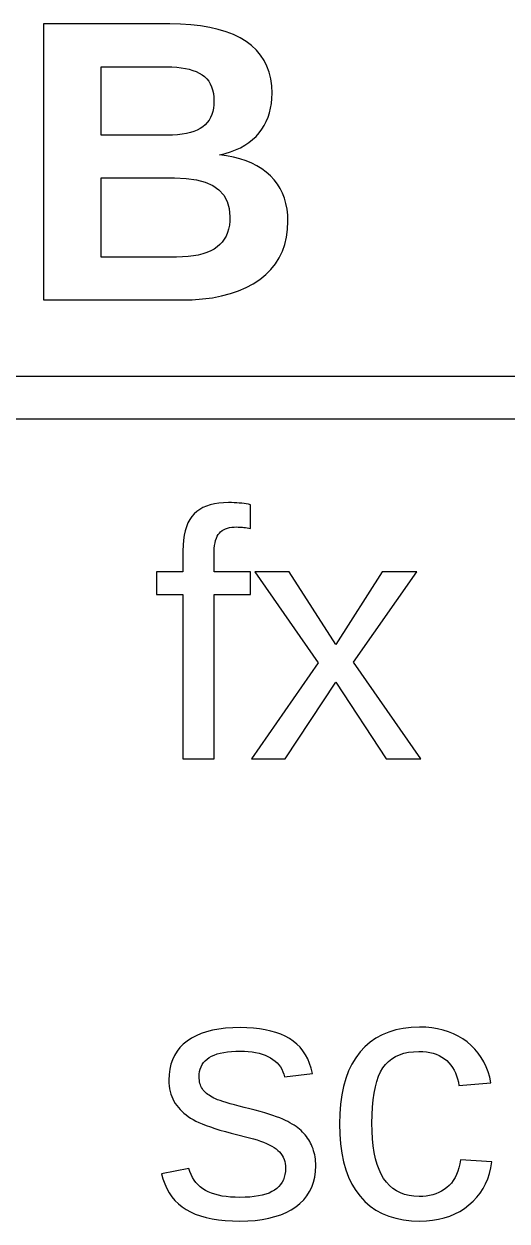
# Model space of a CAD drawing. Header units: metres. Extents: x 8.1 to 95, y -21.3 to 62.6.
# Drawn here: x 82.45 to 85.29, y 31.68 to 38.72 of the extents above; entities that cross this region are included whole.
import ezdxf

# ---------------------------------------------------------------- set-up
doc = ezdxf.new("R2010")
doc.units = ezdxf.units.M

msp = doc.modelspace()

# ---------------------------------------------------------------- linework, layer by layer
for p, q in [((83.3062, 38.7243), (82.5627, 38.7243)), ((82.5627, 38.7243), (82.5627, 37.1)), ((83.3706, 38.723), (83.3062, 38.7243)), ((83.4313, 38.7192), (83.3706, 38.723)), ((83.4884, 38.7128), (83.4313, 38.7192)), ((83.5421, 38.7039), (83.4884, 38.7128)), ((83.5921, 38.6924), (83.5421, 38.7039)), ((83.6385, 38.6784), (83.5921, 38.6924)), ((83.6814, 38.6619), (83.6385, 38.6784)), ((83.7207, 38.6428), (83.6814, 38.6619)), ((83.7564, 38.6211), (83.7207, 38.6428)), ((83.7885, 38.597), (83.7564, 38.6211)), ((83.8168, 38.5704), (83.7885, 38.597)), ((83.8413, 38.5414), (83.8168, 38.5704)), ((83.862, 38.5099), (83.8413, 38.5414)), ((82.9028, 38.0695), (82.9028, 38.4718)), ((82.9028, 38.4718), (83.2901, 38.4718)), ((83.2901, 38.4718), (83.3198, 38.4713)), ((83.3198, 38.4713), (83.3477, 38.4696)), ((83.3477, 38.4696), (83.3741, 38.4667)), ((83.3741, 38.4667), (83.3987, 38.4627)), ((83.879, 38.476), (83.862, 38.5099)), ((83.8922, 38.4397), (83.879, 38.476)), ((83.3987, 38.4627), (83.4217, 38.4576)), ((83.4217, 38.4576), (83.4431, 38.4513)), ((83.4431, 38.4513), (83.4627, 38.4439)), ((83.4627, 38.4439), (83.4807, 38.4354)), ((83.4807, 38.4354), (83.497, 38.4257)), ((83.497, 38.4257), (83.5117, 38.4147)), ((83.5117, 38.4147), (83.5246, 38.4021)), ((83.5246, 38.4021), (83.5358, 38.3879)), ((83.9016, 38.401), (83.8922, 38.4397)), ((83.9073, 38.3598), (83.9016, 38.401)), ((83.5358, 38.3879), (83.5453, 38.3722)), ((83.5453, 38.3722), (83.553, 38.3549)), ((83.553, 38.3549), (83.559, 38.3361)), ((83.559, 38.3361), (83.5633, 38.3156)), ((83.9092, 38.3162), (83.9073, 38.3598)), ((83.5633, 38.3156), (83.5659, 38.2936)), ((83.5659, 38.2936), (83.5668, 38.2701)), ((83.5668, 38.2701), (83.566, 38.2484)), ((83.9007, 38.2288), (83.9054, 38.2569)), ((83.9054, 38.2569), (83.9082, 38.286)), ((83.9082, 38.286), (83.9092, 38.3162)), ((83.5539, 38.1908), (83.5467, 38.1741)), ((83.5596, 38.2088), (83.5539, 38.1908)), ((83.5636, 38.228), (83.5596, 38.2088)), ((83.566, 38.2484), (83.5636, 38.228)), ((83.8855, 38.1758), (83.894, 38.2018)), ((83.894, 38.2018), (83.9007, 38.2288)), ((83.5016, 38.1196), (83.4862, 38.1091)), ((83.5153, 38.1314), (83.5016, 38.1196)), ((83.5274, 38.1444), (83.5153, 38.1314)), ((83.5378, 38.1586), (83.5274, 38.1444)), ((83.5467, 38.1741), (83.5378, 38.1586)), ((83.8486, 38.1044), (83.8628, 38.1272)), ((83.8628, 38.1272), (83.8751, 38.151)), ((83.8751, 38.151), (83.8855, 38.1758)), ((83.2924, 38.0695), (82.9028, 38.0695)), ((83.3235, 38.0701), (83.2924, 38.0695)), ((83.3526, 38.072), (83.3235, 38.0701)), ((83.3797, 38.0751), (83.3526, 38.072)), ((83.4049, 38.0794), (83.3797, 38.0751)), ((83.4281, 38.085), (83.4049, 38.0794)), ((83.4494, 38.0918), (83.4281, 38.085)), ((83.4688, 38.0998), (83.4494, 38.0918)), ((83.4862, 38.1091), (83.4688, 38.0998)), ((83.7725, 38.0262), (83.7945, 38.0435)), ((83.7945, 38.0435), (83.8145, 38.0624)), ((83.8145, 38.0624), (83.8325, 38.0827)), ((83.8325, 38.0827), (83.8486, 38.1044)), ((83.6329, 37.9624), (83.6648, 37.9721)), ((83.6648, 37.9721), (83.6947, 37.9834)), ((83.6947, 37.9834), (83.7226, 37.9961)), ((83.7226, 37.9961), (83.7485, 38.0104)), ((83.7485, 38.0104), (83.7725, 38.0262)), ((83.5991, 37.9542), (83.6329, 37.9624)), ((83.6417, 37.9481), (83.5991, 37.9542)), ((83.682, 37.9401), (83.6417, 37.9481)), ((83.72, 37.9302), (83.682, 37.9401)), ((83.7557, 37.9184), (83.72, 37.9302)), ((83.7891, 37.9046), (83.7557, 37.9184)), ((83.8201, 37.8889), (83.7891, 37.9046)), ((83.8489, 37.8713), (83.8201, 37.8889)), ((83.8753, 37.8517), (83.8489, 37.8713)), ((83.8994, 37.8303), (83.8753, 37.8517)), ((83.921, 37.8071), (83.8994, 37.8303)), ((82.9028, 37.3524), (82.9028, 37.8182)), ((82.9028, 37.8182), (83.3339, 37.8182)), ((83.3339, 37.8182), (83.4026, 37.8154)), ((83.4026, 37.8154), (83.4633, 37.8069)), ((83.4633, 37.8069), (83.5158, 37.7928)), ((83.5158, 37.7928), (83.5603, 37.7731)), ((83.5603, 37.7731), (83.5966, 37.7477)), ((83.9401, 37.7822), (83.921, 37.8071)), ((83.9567, 37.7558), (83.9401, 37.7822)), ((83.5966, 37.7477), (83.6249, 37.7167)), ((83.6249, 37.7167), (83.6452, 37.6801)), ((83.9707, 37.7278), (83.9567, 37.7558)), ((83.9822, 37.6981), (83.9707, 37.7278)), ((83.9911, 37.6669), (83.9822, 37.6981)), ((83.6452, 37.6801), (83.6573, 37.6378)), ((83.6573, 37.6378), (83.6613, 37.5899)), ((83.9975, 37.634), (83.9911, 37.6669)), ((84.0013, 37.5995), (83.9975, 37.634)), ((83.6604, 37.5643), (83.6576, 37.5401)), ((83.6613, 37.5899), (83.6604, 37.5643)), ((84.0005, 37.5155), (84.0025, 37.5634)), ((84.0025, 37.5634), (84.0013, 37.5995)), ((83.6464, 37.4961), (83.638, 37.4763)), ((83.6529, 37.5174), (83.6464, 37.4961)), ((83.6576, 37.5401), (83.6529, 37.5174)), ((83.9944, 37.47), (84.0005, 37.5155)), ((83.5858, 37.4118), (83.5679, 37.3994)), ((83.6017, 37.4257), (83.5858, 37.4118)), ((83.6156, 37.4411), (83.6017, 37.4257)), ((83.6278, 37.458), (83.6156, 37.4411)), ((83.638, 37.4763), (83.6278, 37.458)), ((83.9698, 37.3865), (83.9841, 37.427)), ((83.9841, 37.427), (83.9944, 37.47)), ((83.3466, 37.3524), (82.9028, 37.3524)), ((83.3819, 37.3532), (83.3466, 37.3524)), ((83.415, 37.3554), (83.3819, 37.3532)), ((83.4459, 37.359), (83.415, 37.3554)), ((83.4747, 37.3642), (83.4459, 37.359)), ((83.5013, 37.3708), (83.4747, 37.3642)), ((83.5257, 37.3788), (83.5013, 37.3708)), ((83.5479, 37.3884), (83.5257, 37.3788)), ((83.5679, 37.3994), (83.5479, 37.3884)), ((83.9288, 37.3129), (83.9513, 37.3484)), ((83.9513, 37.3484), (83.9698, 37.3865)), ((83.8714, 37.2492), (83.9021, 37.2798)), ((83.9021, 37.2798), (83.9288, 37.3129)), ((83.7564, 37.1732), (83.7981, 37.1956)), ((83.7981, 37.1956), (83.8365, 37.221)), ((83.8365, 37.221), (83.8714, 37.2492)), ((83.6122, 37.1239), (83.6635, 37.1373)), ((83.6635, 37.1373), (83.7115, 37.1538)), ((83.7115, 37.1538), (83.7564, 37.1732)), ((82.5627, 37.1), (83.3754, 37.1)), ((83.3754, 37.1), (83.4394, 37.1015)), ((83.4394, 37.1015), (83.5002, 37.106)), ((83.5002, 37.106), (83.5578, 37.1134)), ((83.5578, 37.1134), (83.6122, 37.1239)), ((95, 36.65), (76, 36.65)), ((76, 36.4), (95, 36.4)), ((83.4831, 35.8675), (83.4658, 35.8552)), ((83.5021, 35.8781), (83.4831, 35.8675)), ((83.5229, 35.8871), (83.5021, 35.8781)), ((83.5453, 35.8944), (83.5229, 35.8871)), ((83.5696, 35.9001), (83.5453, 35.8944)), ((83.5955, 35.9042), (83.5696, 35.9001)), ((83.6232, 35.9066), (83.5955, 35.9042)), ((83.6526, 35.9075), (83.6232, 35.9066)), ((83.6693, 35.9073), (83.6526, 35.9075)), ((83.6854, 35.9069), (83.6693, 35.9073)), ((83.7009, 35.9061), (83.6854, 35.9069)), ((83.7158, 35.905), (83.7009, 35.9061)), ((83.7302, 35.9037), (83.7158, 35.905)), ((83.744, 35.902), (83.7302, 35.9037)), ((83.7572, 35.9001), (83.744, 35.902)), ((83.7698, 35.8978), (83.7572, 35.9001)), ((83.7818, 35.8952), (83.7698, 35.8978)), ((83.7818, 35.7559), (83.7818, 35.8952)), ((83.4135, 35.7879), (83.4045, 35.7659)), ((83.4241, 35.8078), (83.4135, 35.7879)), ((83.4363, 35.8256), (83.4241, 35.8078)), ((83.4502, 35.8413), (83.4363, 35.8256)), ((83.4658, 35.8552), (83.4502, 35.8413)), ((83.3972, 35.7418), (83.3914, 35.7157)), ((83.4045, 35.7659), (83.3972, 35.7418)), ((83.5863, 35.7097), (83.5921, 35.7198)), ((83.5921, 35.7198), (83.5987, 35.7284)), ((83.5987, 35.7284), (83.6062, 35.7359)), ((83.6062, 35.7359), (83.6147, 35.7425)), ((83.6147, 35.7425), (83.624, 35.7482)), ((83.624, 35.7482), (83.6344, 35.7531)), ((83.6344, 35.7531), (83.6457, 35.757)), ((83.6457, 35.757), (83.658, 35.7601)), ((83.658, 35.7601), (83.6712, 35.7623)), ((83.6712, 35.7623), (83.6853, 35.7636)), ((83.6853, 35.7636), (83.7005, 35.764)), ((83.7005, 35.764), (83.7085, 35.7639)), ((83.7085, 35.7639), (83.7168, 35.7636)), ((83.7168, 35.7636), (83.7253, 35.7631)), ((83.7253, 35.7631), (83.7341, 35.7624)), ((83.7341, 35.7624), (83.7431, 35.7615)), ((83.7431, 35.7615), (83.7524, 35.7604)), ((83.7524, 35.7604), (83.762, 35.7591)), ((83.762, 35.7591), (83.7718, 35.7576)), ((83.7718, 35.7576), (83.7818, 35.7559)), ((83.3849, 35.6571), (83.3841, 35.6247)), ((83.3874, 35.6874), (83.3849, 35.6571)), ((83.3914, 35.7157), (83.3874, 35.6874)), ((83.5687, 35.638), (83.5707, 35.6552)), ((83.5707, 35.6552), (83.5734, 35.671)), ((83.5734, 35.671), (83.5769, 35.6853)), ((83.5769, 35.6853), (83.5812, 35.6983)), ((83.5812, 35.6983), (83.5863, 35.7097)), ((83.3841, 35.6247), (83.3841, 35.5006)), ((83.5672, 35.5993), (83.5676, 35.6193)), ((83.5672, 35.5006), (83.5672, 35.5993)), ((83.5676, 35.6193), (83.5687, 35.638)), ((83.3841, 35.5006), (83.2295, 35.5006)), ((83.2295, 35.5006), (83.2295, 35.3673)), ((83.7818, 35.5006), (83.5672, 35.5006)), ((83.7818, 35.3673), (83.7818, 35.5006)), ((84.0094, 35.5006), (83.8069, 35.5006)), ((83.8069, 35.5006), (84.1803, 34.9655)), ((84.284, 35.0723), (84.0094, 35.5006)), ((84.5566, 35.5006), (84.284, 35.0723)), ((84.3878, 34.9676), (84.7611, 35.5006)), ((84.7611, 35.5006), (84.5566, 35.5006)), ((83.2295, 35.3673), (83.3841, 35.3673)), ((83.3841, 35.3673), (83.3841, 34.4)), ((83.5672, 35.3673), (83.7818, 35.3673)), ((83.5672, 34.4), (83.5672, 35.3673)), ((84.1803, 34.9655), (83.7887, 34.4)), ((84.7845, 34.4), (84.3878, 34.9676)), ((83.986, 34.4), (84.284, 34.8516)), ((84.284, 34.8516), (84.58, 34.4)), ((83.3841, 34.4), (83.5672, 34.4)), ((83.7887, 34.4), (83.986, 34.4)), ((84.58, 34.4), (84.7845, 34.4)), ((83.4616, 32.7702), (83.4341, 32.7556)), ((83.4915, 32.7828), (83.4616, 32.7702)), ((83.5238, 32.7935), (83.4915, 32.7828)), ((83.5586, 32.8023), (83.5238, 32.7935)), ((83.5957, 32.8091), (83.5586, 32.8023)), ((83.6353, 32.814), (83.5957, 32.8091)), ((83.6774, 32.8169), (83.6353, 32.814)), ((83.7218, 32.8179), (83.6774, 32.8169)), ((83.7614, 32.8171), (83.7218, 32.8179)), ((83.799, 32.8147), (83.7614, 32.8171)), ((83.8349, 32.8108), (83.799, 32.8147)), ((83.8689, 32.8052), (83.8349, 32.8108)), ((83.901, 32.7981), (83.8689, 32.8052)), ((83.9313, 32.7894), (83.901, 32.7981)), ((83.9598, 32.7791), (83.9313, 32.7894)), ((83.9864, 32.7672), (83.9598, 32.7791)), ((84.0112, 32.7538), (83.9864, 32.7672)), ((84.5572, 32.7759), (84.5209, 32.7561)), ((84.5961, 32.7921), (84.5572, 32.7759)), ((84.6376, 32.8047), (84.5961, 32.7921)), ((84.6817, 32.8137), (84.6376, 32.8047)), ((84.7284, 32.8191), (84.6817, 32.8137)), ((84.7777, 32.8209), (84.7284, 32.8191)), ((84.8145, 32.8198), (84.7777, 32.8209)), ((84.8499, 32.8166), (84.8145, 32.8198)), ((84.8839, 32.8112), (84.8499, 32.8166)), ((84.9165, 32.8036), (84.8839, 32.8112)), ((84.9476, 32.7939), (84.9165, 32.8036)), ((84.9773, 32.782), (84.9476, 32.7939)), ((85.0056, 32.768), (84.9773, 32.782)), ((85.0325, 32.7518), (85.0056, 32.768)), ((83.3666, 32.7005), (83.3494, 32.6785)), ((83.3865, 32.7206), (83.3666, 32.7005)), ((83.409, 32.739), (83.3865, 32.7206)), ((83.4341, 32.7556), (83.409, 32.739)), ((84.0341, 32.7386), (84.0112, 32.7538)), ((84.055, 32.7215), (84.0341, 32.7386)), ((84.074, 32.7025), (84.055, 32.7215)), ((84.091, 32.6816), (84.074, 32.7025)), ((84.4562, 32.7056), (84.4278, 32.675)), ((84.4873, 32.7326), (84.4562, 32.7056)), ((84.5209, 32.7561), (84.4873, 32.7326)), ((85.058, 32.7334), (85.0325, 32.7518)), ((85.0817, 32.7132), (85.058, 32.7334)), ((85.1034, 32.6913), (85.0817, 32.7132)), ((85.123, 32.6678), (85.1034, 32.6913)), ((83.3229, 32.6293), (83.3136, 32.6021)), ((83.3348, 32.6548), (83.3229, 32.6293)), ((83.3494, 32.6785), (83.3348, 32.6548)), ((83.5059, 32.6125), (83.5154, 32.6233)), ((83.5154, 32.6233), (83.5263, 32.6331)), ((83.5263, 32.6331), (83.5387, 32.6419)), ((83.5387, 32.6419), (83.5526, 32.6498)), ((83.5526, 32.6498), (83.5681, 32.6568)), ((83.5681, 32.6568), (83.5853, 32.6628)), ((83.5853, 32.6628), (83.604, 32.6679)), ((83.604, 32.6679), (83.6244, 32.6721)), ((83.6244, 32.6721), (83.6463, 32.6754)), ((83.6463, 32.6754), (83.6699, 32.6777)), ((83.6699, 32.6777), (83.695, 32.6791)), ((83.695, 32.6791), (83.7218, 32.6795)), ((83.7218, 32.6795), (83.7461, 32.679)), ((83.7461, 32.679), (83.7693, 32.6776)), ((83.7693, 32.6776), (83.7914, 32.6752)), ((83.7914, 32.6752), (83.8123, 32.6718)), ((83.8123, 32.6718), (83.8322, 32.6674)), ((83.8322, 32.6674), (83.8509, 32.6621)), ((83.8509, 32.6621), (83.8685, 32.6558)), ((83.8685, 32.6558), (83.885, 32.6486)), ((83.885, 32.6486), (83.9003, 32.6404)), ((83.9003, 32.6404), (83.9145, 32.6312)), ((83.9145, 32.6312), (83.9274, 32.6213)), ((83.9274, 32.6213), (83.939, 32.6105)), ((84.1061, 32.6587), (84.091, 32.6816)), ((84.1192, 32.634), (84.1061, 32.6587)), ((84.1304, 32.6073), (84.1192, 32.634)), ((84.4022, 32.6409), (84.3796, 32.6036)), ((84.4278, 32.675), (84.4022, 32.6409)), ((84.5775, 32.6012), (84.595, 32.619)), ((84.595, 32.619), (84.6144, 32.6346)), ((84.6144, 32.6346), (84.6358, 32.6477)), ((84.6358, 32.6477), (84.6592, 32.6584)), ((84.6592, 32.6584), (84.6846, 32.6668)), ((84.6846, 32.6668), (84.712, 32.6727)), ((84.712, 32.6727), (84.7413, 32.6763)), ((84.7413, 32.6763), (84.7726, 32.6775)), ((84.7726, 32.6775), (84.7958, 32.6768)), ((84.7958, 32.6768), (84.8177, 32.6749)), ((84.8177, 32.6749), (84.8384, 32.6715)), ((84.8384, 32.6715), (84.8579, 32.6669)), ((84.8579, 32.6669), (84.8762, 32.6609)), ((84.8762, 32.6609), (84.8933, 32.6535)), ((84.8933, 32.6535), (84.9092, 32.6449)), ((84.9092, 32.6449), (84.9239, 32.6349)), ((84.9239, 32.6349), (84.9374, 32.6236)), ((84.9374, 32.6236), (84.9498, 32.6112)), ((85.1406, 32.6426), (85.123, 32.6678)), ((85.1561, 32.6158), (85.1406, 32.6426)), ((83.307, 32.573), (83.303, 32.5422)), ((83.3136, 32.6021), (83.307, 32.573)), ((83.4804, 32.5444), (83.4826, 32.56)), ((83.4826, 32.56), (83.4863, 32.5745)), ((83.4863, 32.5745), (83.4914, 32.5882)), ((83.4914, 32.5882), (83.4979, 32.6008)), ((83.4979, 32.6008), (83.5059, 32.6125)), ((83.939, 32.6105), (83.9494, 32.5988)), ((83.9494, 32.5988), (83.9585, 32.5863)), ((83.9585, 32.5863), (83.9663, 32.573)), ((83.9663, 32.573), (83.9729, 32.5588)), ((83.9729, 32.5588), (83.9782, 32.5438)), ((83.9822, 32.528), (84.147, 32.5483)), ((84.1397, 32.5788), (84.1304, 32.6073)), ((84.147, 32.5483), (84.1397, 32.5788)), ((84.36, 32.563), (84.3434, 32.5192)), ((84.3796, 32.6036), (84.36, 32.563)), ((84.5363, 32.5314), (84.5484, 32.5578)), ((84.5484, 32.5578), (84.5621, 32.5809)), ((84.5621, 32.5809), (84.5775, 32.6012)), ((84.9498, 32.6112), (84.961, 32.5978)), ((84.961, 32.5978), (84.9712, 32.5835)), ((84.9712, 32.5835), (84.9803, 32.5683)), ((84.9803, 32.5683), (84.9883, 32.5521)), ((84.9883, 32.5521), (84.9953, 32.535)), ((85.1696, 32.5874), (85.1561, 32.6158)), ((85.1811, 32.5574), (85.1696, 32.5874)), ((85.1905, 32.5257), (85.1811, 32.5574)), ((83.303, 32.5422), (83.3017, 32.5097)), ((83.3017, 32.5097), (83.3022, 32.4919)), ((83.3022, 32.4919), (83.3036, 32.4748)), ((83.4797, 32.528), (83.4804, 32.5444)), ((83.48, 32.5178), (83.4797, 32.528)), ((83.4809, 32.508), (83.48, 32.5178)), ((83.4824, 32.4986), (83.4809, 32.508)), ((83.4845, 32.4896), (83.4824, 32.4986)), ((83.4872, 32.481), (83.4845, 32.4896)), ((83.4906, 32.4728), (83.4872, 32.481)), ((83.9782, 32.5438), (83.9822, 32.528)), ((84.3434, 32.5192), (84.3299, 32.4721)), ((84.5171, 32.4689), (84.5259, 32.5018)), ((84.5259, 32.5018), (84.5363, 32.5314)), ((84.9953, 32.535), (85.0012, 32.517)), ((85.0012, 32.517), (85.0059, 32.498)), ((85.0059, 32.498), (85.0096, 32.4781)), ((85.0096, 32.4781), (85.1978, 32.4924)), ((85.1978, 32.4924), (85.1905, 32.5257)), ((83.3036, 32.4748), (83.3059, 32.4583)), ((83.3059, 32.4583), (83.3091, 32.4424)), ((83.3091, 32.4424), (83.3133, 32.4271)), ((83.3133, 32.4271), (83.3184, 32.4125)), ((83.3184, 32.4125), (83.3245, 32.3985)), ((83.4945, 32.465), (83.4906, 32.4728)), ((83.499, 32.4576), (83.4945, 32.465)), ((83.5041, 32.4507), (83.499, 32.4576)), ((83.5098, 32.444), (83.5041, 32.4507)), ((83.5161, 32.4376), (83.5098, 32.444)), ((83.523, 32.4313), (83.5161, 32.4376)), ((83.5304, 32.4254), (83.523, 32.4313)), ((83.5385, 32.4196), (83.5304, 32.4254)), ((83.5471, 32.414), (83.5385, 32.4196)), ((83.5562, 32.4087), (83.5471, 32.414)), ((83.566, 32.4037), (83.5562, 32.4087)), ((84.3193, 32.4218), (84.3118, 32.3682)), ((84.3299, 32.4721), (84.3193, 32.4218)), ((84.5042, 32.3933), (84.5098, 32.4327)), ((84.5098, 32.4327), (84.5171, 32.4689)), ((83.3245, 32.3985), (83.3314, 32.3851)), ((83.3314, 32.3851), (83.3393, 32.3723)), ((83.3393, 32.3723), (83.3481, 32.3601)), ((83.3481, 32.3601), (83.3575, 32.3483)), ((83.3575, 32.3483), (83.3676, 32.3369)), ((83.3676, 32.3369), (83.3785, 32.3259)), ((83.5763, 32.3988), (83.566, 32.4037)), ((83.5883, 32.3938), (83.5763, 32.3988)), ((83.6028, 32.3885), (83.5883, 32.3938)), ((83.62, 32.3828), (83.6028, 32.3885)), ((83.6397, 32.3766), (83.62, 32.3828)), ((83.6621, 32.37), (83.6397, 32.3766)), ((83.6871, 32.3631), (83.6621, 32.37)), ((83.7147, 32.3557), (83.6871, 32.3631)), ((83.7449, 32.348), (83.7147, 32.3557)), ((83.7778, 32.3398), (83.7449, 32.348)), ((83.8091, 32.3317), (83.7778, 32.3398)), ((84.3118, 32.3682), (84.3073, 32.3114)), ((84.4978, 32.3046), (84.5002, 32.3506)), ((84.5002, 32.3506), (84.5042, 32.3933)), ((83.3785, 32.3259), (83.3901, 32.3154)), ((83.3901, 32.3154), (83.4024, 32.3052)), ((83.4024, 32.3052), (83.4154, 32.2955)), ((83.4154, 32.2955), (83.4292, 32.2861)), ((83.4292, 32.2861), (83.4436, 32.2772)), ((83.4436, 32.2772), (83.4595, 32.2685)), ((83.4595, 32.2685), (83.4777, 32.2598)), ((83.8384, 32.3238), (83.8091, 32.3317)), ((83.8657, 32.316), (83.8384, 32.3238)), ((83.891, 32.3083), (83.8657, 32.316)), ((83.9143, 32.3008), (83.891, 32.3083)), ((83.9355, 32.2935), (83.9143, 32.3008)), ((83.9548, 32.2862), (83.9355, 32.2935)), ((83.972, 32.2791), (83.9548, 32.2862)), ((83.9873, 32.2722), (83.972, 32.2791)), ((84.0012, 32.2652), (83.9873, 32.2722)), ((84.0145, 32.258), (84.0012, 32.2652)), ((84.3073, 32.3114), (84.3058, 32.2513)), ((84.497, 32.2554), (84.4978, 32.3046)), ((83.4777, 32.2598), (83.4981, 32.251)), ((83.4981, 32.251), (83.5208, 32.2421)), ((83.5208, 32.2421), (83.5457, 32.2333)), ((83.5457, 32.2333), (83.5729, 32.2243)), ((83.5729, 32.2243), (83.6023, 32.2154)), ((83.6023, 32.2154), (83.634, 32.2064)), ((83.634, 32.2064), (83.6679, 32.1974)), ((83.6679, 32.1974), (83.7991, 32.1628)), ((84.027, 32.2507), (84.0145, 32.258)), ((84.0389, 32.2433), (84.027, 32.2507)), ((84.0502, 32.2356), (84.0389, 32.2433)), ((84.0608, 32.2278), (84.0502, 32.2356)), ((84.0707, 32.2199), (84.0608, 32.2278)), ((84.0799, 32.2118), (84.0707, 32.2199)), ((84.0885, 32.2035), (84.0799, 32.2118)), ((84.0965, 32.195), (84.0885, 32.2035)), ((84.1042, 32.1862), (84.0965, 32.195)), ((84.3058, 32.2513), (84.3073, 32.1908)), ((84.4978, 32.208), (84.497, 32.2554)), ((84.5004, 32.1633), (84.4978, 32.208)), ((83.7991, 32.1628), (83.8206, 32.1568)), ((83.8206, 32.1568), (83.8407, 32.1504)), ((83.8407, 32.1504), (83.8595, 32.1436)), ((83.8595, 32.1436), (83.8769, 32.1365)), ((83.8769, 32.1365), (83.8929, 32.129)), ((83.8929, 32.129), (83.9076, 32.1212)), ((84.1114, 32.1771), (84.1042, 32.1862)), ((84.1182, 32.1677), (84.1114, 32.1771)), ((84.1246, 32.1581), (84.1182, 32.1677)), ((84.1305, 32.1481), (84.1246, 32.1581)), ((84.1361, 32.1379), (84.1305, 32.1481)), ((84.1412, 32.1273), (84.1361, 32.1379)), ((84.146, 32.1165), (84.1412, 32.1273)), ((84.3073, 32.1908), (84.3118, 32.1336)), ((84.3118, 32.1336), (84.3193, 32.0797)), ((84.5047, 32.1216), (84.5004, 32.1633)), ((83.9076, 32.1212), (83.9209, 32.1131)), ((83.9209, 32.1131), (83.9329, 32.1045)), ((83.9329, 32.1045), (83.9436, 32.0957)), ((83.9436, 32.0957), (83.9529, 32.0863)), ((83.9529, 32.0863), (83.9612, 32.0764)), ((83.9612, 32.0764), (83.9684, 32.0658)), ((83.9684, 32.0658), (83.9745, 32.0547)), ((83.9745, 32.0547), (83.9795, 32.0429)), ((84.1502, 32.1054), (84.146, 32.1165)), ((84.154, 32.0939), (84.1502, 32.1054)), ((84.1573, 32.0821), (84.154, 32.0939)), ((84.16, 32.07), (84.1573, 32.0821)), ((84.1623, 32.0575), (84.16, 32.07)), ((84.1641, 32.0446), (84.1623, 32.0575)), ((84.3193, 32.0797), (84.3298, 32.0291)), ((84.5106, 32.0826), (84.5047, 32.1216)), ((84.5183, 32.0464), (84.5106, 32.0826)), ((83.4197, 31.9899), (83.258, 31.9583)), ((83.4255, 31.9708), (83.4197, 31.9899)), ((83.9795, 32.0429), (83.9833, 32.0306)), ((83.9833, 32.0306), (83.9861, 32.0176)), ((83.9861, 32.0176), (83.9878, 32.0041)), ((83.9883, 31.9899), (83.9875, 31.9714)), ((83.9878, 32.0041), (83.9883, 31.9899)), ((84.1653, 32.0315), (84.1641, 32.0446)), ((84.1649, 31.9704), (84.1663, 32.0041)), ((84.1661, 32.018), (84.1653, 32.0315)), ((84.1663, 32.0041), (84.1661, 32.018)), ((84.3298, 32.0291), (84.3433, 31.9818)), ((84.5277, 32.013), (84.5183, 32.0464)), ((84.5388, 31.9825), (84.5277, 32.013)), ((84.5516, 31.9548), (84.5388, 31.9825)), ((85.0095, 31.9937), (85.003, 31.9728)), ((85.0148, 32.016), (85.0095, 31.9937)), ((85.0188, 32.0397), (85.0148, 32.016)), ((85.2039, 32.0275), (85.0188, 32.0397)), ((85.1898, 31.9602), (85.198, 31.9931)), ((85.198, 31.9931), (85.2039, 32.0275)), ((83.258, 31.9583), (83.2664, 31.9274)), ((83.2664, 31.9274), (83.2767, 31.8983)), ((83.4326, 31.9529), (83.4255, 31.9708)), ((83.4408, 31.9361), (83.4326, 31.9529)), ((83.4503, 31.9206), (83.4408, 31.9361)), ((83.4611, 31.9062), (83.4503, 31.9206)), ((83.9756, 31.9224), (83.9684, 31.9081)), ((83.9811, 31.9377), (83.9756, 31.9224)), ((83.9851, 31.954), (83.9811, 31.9377)), ((83.9875, 31.9714), (83.9851, 31.954)), ((84.1533, 31.9083), (84.1605, 31.9385)), ((84.1605, 31.9385), (84.1649, 31.9704)), ((84.3433, 31.9818), (84.3598, 31.9378)), ((84.3598, 31.9378), (84.3793, 31.8971)), ((84.5661, 31.9299), (84.5516, 31.9548)), ((84.5824, 31.9077), (84.5661, 31.9299)), ((84.9761, 31.9186), (84.9646, 31.9033)), ((84.9863, 31.9352), (84.9761, 31.9186)), ((84.9953, 31.9533), (84.9863, 31.9352)), ((85.003, 31.9728), (84.9953, 31.9533)), ((85.1667, 31.8991), (85.1794, 31.9289)), ((85.1794, 31.9289), (85.1898, 31.9602)), ((83.2767, 31.8983), (83.289, 31.8712)), ((83.289, 31.8712), (83.3032, 31.8458)), ((83.3032, 31.8458), (83.3193, 31.8224)), ((83.473, 31.8929), (83.4611, 31.9062)), ((83.4862, 31.8808), (83.473, 31.8929)), ((83.5007, 31.8699), (83.4862, 31.8808)), ((83.5163, 31.8602), (83.5007, 31.8699)), ((83.5333, 31.8515), (83.5163, 31.8602)), ((83.5517, 31.8439), (83.5333, 31.8515)), ((83.5715, 31.8373), (83.5517, 31.8439)), ((83.8913, 31.8448), (83.8724, 31.838)), ((83.9084, 31.8528), (83.8913, 31.8448)), ((83.9237, 31.8617), (83.9084, 31.8528)), ((83.9373, 31.8717), (83.9237, 31.8617)), ((83.9492, 31.8828), (83.9373, 31.8717)), ((83.9596, 31.8949), (83.9492, 31.8828)), ((83.9684, 31.9081), (83.9596, 31.8949)), ((84.1141, 31.8283), (84.1301, 31.8532)), ((84.1301, 31.8532), (84.1431, 31.8799)), ((84.1431, 31.8799), (84.1533, 31.9083)), ((84.3793, 31.8971), (84.4018, 31.8597)), ((84.4018, 31.8597), (84.4273, 31.8256)), ((84.6003, 31.8881), (84.5824, 31.9077)), ((84.6201, 31.8711), (84.6003, 31.8881)), ((84.6415, 31.8567), (84.6201, 31.8711)), ((84.6647, 31.845), (84.6415, 31.8567)), ((84.6896, 31.8358), (84.6647, 31.845)), ((84.8906, 31.8476), (84.8733, 31.8404)), ((84.9072, 31.8561), (84.8906, 31.8476)), ((84.9229, 31.8659), (84.9072, 31.8561)), ((84.9379, 31.877), (84.9229, 31.8659)), ((84.9519, 31.8894), (84.9379, 31.877)), ((84.9646, 31.9033), (84.9519, 31.8894)), ((85.1147, 31.8195), (85.1343, 31.8444)), ((85.1343, 31.8444), (85.1516, 31.871)), ((85.1516, 31.871), (85.1667, 31.8991)), ((83.3193, 31.8224), (83.3373, 31.8008)), ((83.3373, 31.8008), (83.3573, 31.7811)), ((83.3573, 31.7811), (83.3791, 31.7633)), ((83.5927, 31.8317), (83.5715, 31.8373)), ((83.6153, 31.8271), (83.5927, 31.8317)), ((83.6393, 31.8236), (83.6153, 31.8271)), ((83.6647, 31.821), (83.6393, 31.8236)), ((83.6915, 31.8195), (83.6647, 31.821)), ((83.7198, 31.819), (83.6915, 31.8195)), ((83.7498, 31.8195), (83.7198, 31.819)), ((83.778, 31.8211), (83.7498, 31.8195)), ((83.8044, 31.8237), (83.778, 31.8211)), ((83.8289, 31.8274), (83.8044, 31.8237)), ((83.8515, 31.8322), (83.8289, 31.8274)), ((83.8724, 31.838), (83.8515, 31.8322)), ((84.0488, 31.7641), (84.0735, 31.7837)), ((84.0735, 31.7837), (84.0952, 31.8051)), ((84.0952, 31.8051), (84.1141, 31.8283)), ((84.4273, 31.8256), (84.4557, 31.795)), ((84.4557, 31.795), (84.4867, 31.7679)), ((84.7162, 31.8293), (84.6896, 31.8358)), ((84.7446, 31.8254), (84.7162, 31.8293)), ((84.7747, 31.8241), (84.7446, 31.8254)), ((84.796, 31.8247), (84.7747, 31.8241)), ((84.8165, 31.8267), (84.796, 31.8247)), ((84.8362, 31.83), (84.8165, 31.8267)), ((84.8551, 31.8345), (84.8362, 31.83)), ((84.8733, 31.8404), (84.8551, 31.8345)), ((85.0426, 31.7544), (85.0686, 31.7742)), ((85.0686, 31.7742), (85.0928, 31.7961)), ((85.0928, 31.7961), (85.1147, 31.8195)), ((83.3791, 31.7633), (83.4029, 31.7473)), ((83.4029, 31.7473), (83.4288, 31.7331)), ((83.4288, 31.7331), (83.4571, 31.7206)), ((83.4571, 31.7206), (83.4876, 31.7097)), ((83.4876, 31.7097), (83.5205, 31.7005)), ((83.8893, 31.6963), (83.9258, 31.7057)), ((83.9258, 31.7057), (83.9601, 31.7172)), ((83.9601, 31.7172), (83.992, 31.7307)), ((83.992, 31.7307), (84.0216, 31.7464)), ((84.0216, 31.7464), (84.0488, 31.7641)), ((84.4867, 31.7679), (84.5205, 31.7445)), ((84.5205, 31.7445), (84.5569, 31.7247)), ((84.5569, 31.7247), (84.5961, 31.7085)), ((84.5961, 31.7085), (84.638, 31.6959)), ((84.9232, 31.6983), (84.9553, 31.7088)), ((84.9553, 31.7088), (84.9859, 31.7217)), ((84.9859, 31.7217), (85.015, 31.7369)), ((85.015, 31.7369), (85.0426, 31.7544)), ((83.5205, 31.7005), (83.5557, 31.693)), ((83.5557, 31.693), (83.5932, 31.6872)), ((83.5932, 31.6872), (83.6331, 31.683)), ((83.6331, 31.683), (83.6753, 31.6805)), ((83.6753, 31.6805), (83.7198, 31.6797)), ((83.7198, 31.6797), (83.7656, 31.6807)), ((83.7656, 31.6807), (83.8092, 31.6838)), ((83.8092, 31.6838), (83.8504, 31.689)), ((83.8504, 31.689), (83.8893, 31.6963)), ((84.638, 31.6959), (84.6825, 31.6869)), ((84.6825, 31.6869), (84.7298, 31.6815)), ((84.7298, 31.6815), (84.7798, 31.6797)), ((84.7798, 31.6797), (84.8179, 31.6808)), ((84.8179, 31.6808), (84.8545, 31.6843)), ((84.8545, 31.6843), (84.8896, 31.6902)), ((84.8896, 31.6902), (84.9232, 31.6983))]:
    msp.add_line(p, q)

doc.saveas('drawing.dxf')
